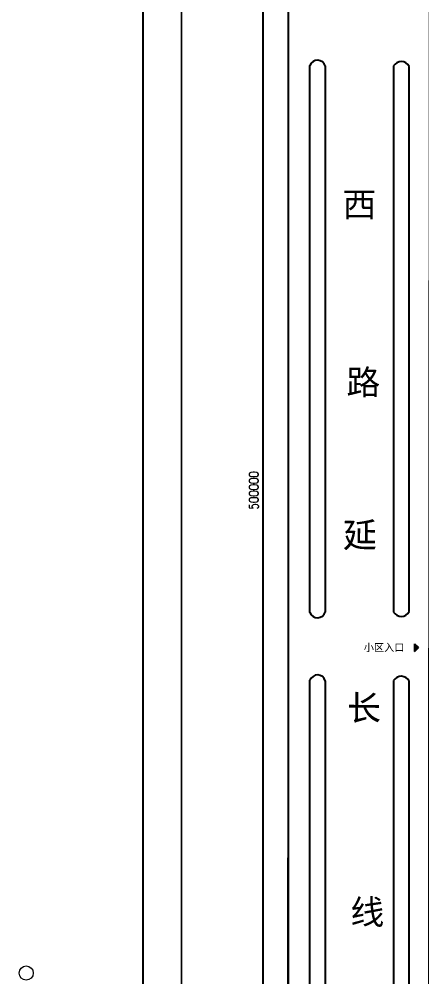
# Model space of a CAD drawing. Extents: x 225694 to 1397201, y -46174 to 794826.
# Drawn here: x 248883 to 378876, y 279695 to 588944 of the extents above; entities that cross this region are included whole.
import ezdxf
from ezdxf.enums import TextEntityAlignment as Align

# ---------------------------------------------------------------- set-up
doc = ezdxf.new("R2010")
doc.units = 0
doc.header["$LTSCALE"] = 0.5
doc.header["$MEASUREMENT"] = 0
for name, color, linetype in [('1', 4, 'Continuous'), ('BZTU', 7, 'Continuous'), ('PUB_DIM', 3, 'Continuous'), ('ZJ', 7, 'Continuous'), ('路', 40, 'Continuous')]:
    doc.layers.add(name, color=color, linetype=linetype)
for name, color, linetype, lineweight in [('border', 7, 'Continuous', 0), ('road', 7, 'Continuous', 0), ('tag', 7, 'Continuous', 0)]:
    doc.layers.add(name, color=color, linetype=linetype, lineweight=lineweight)
doc.styles.add('DIM_FONT', font='SIMPLEX.shx', dxfattribs={"width": 0.8})
doc.styles.add('等线体', font='')
doc.styles.get('等线体').set_extended_font_data('黑体')
doc.dimstyles.new('DIMN1000', dxfattribs={"dimscale": 10, "dimtxt": 300, "dimasz": 100, "dimexe": 250, "dimexo": 300, "dimgap": 150, "dimtad": 1, "dimdec": 0, "dimzin": 0, "dimdsep": 46, "dimtxsty": 'DIM_FONT', "dimcen": 0.09, "dimclrt": 7, "dimazin": 2, "dimtfac": 1, "dimtdec": 0, "dimtix": 1, "dimtmove": 2, "dimatfit": 3, "dimfxl": 1, "dimtolj": 1, "dimtzin": 0, "dimarcsym": 0})

# ---------------------------------------------------------------- blocks, each defined once
blk = doc.blocks.new('_ArchTick')
at = {"color": 0, "linetype": 'ByBlock'}
blk.add_lwpolyline([(-0.5, -0.5, 0.4, 0.4, 0), (0.5, 0.5, 0.4, 0.4, 0)], format="xyseb", dxfattribs=at)
blk = doc.blocks.new('*U83')
at = {"color": 0, "lineweight": -2}
for p, q in [((345439, 686789), (325127, 686789)), ((327627, 186789), (327627, 686789)), ((327627, 186789), (327627, 686789)), ((345439, 186789), (325127, 186789))]:
    blk.add_line(p, q, dxfattribs=at)
at = {"layer": 'DEFPOINTS', "color": 0}
for p in [(348439, 686789), (348439, 186789)]:
    blk.add_point(p, dxfattribs=at)
at = {"color": 0, "lineweight": -2, "xscale": 1000, "yscale": 1000, "zscale": 1000}
for p, rotation in [((327627, 686789), 90), ((327627, 186789), 270)]:
    blk.add_blockref('_ArchTick', p, dxfattribs=dict(at, rotation=rotation))
at = {"color": 7, "insert": (324627, 436789), "char_height": 3000, "width": 0.000000001, "attachment_point": 5, "rotation": 90, "style": 'DIM_FONT'}
blk.add_mtext('\\A1;500000', dxfattribs=at)

msp = doc.modelspace()

# ---------------------------------------------------------------- hatches: boundary and pattern name
at = {"layer": '1'}
h = msp.add_hatch(color=7, dxfattribs=at)
h.paths.add_polyline_path([(376537.3, 385999.7), (377749.8, 385999.7), (376537.3, 387253.9)])
h.paths.add_polyline_path([(376537.3, 384745.4), (377749.8, 385999.7), (376537.3, 385999.7)])

# ---------------------------------------------------------------- linework, layer by layer
at = {"layer": 'border', "color": 1}
msp.add_lwpolyline([(878259, -41173.9, 0, 0, 0), (878259, 789826.1, 500, 500, 0), (301259, 789826.1, 500, 500, 0), (301259, -41173.9, 500, 500, 0), (878259, -41173.9, 500, 500, 0)], format="xyseb", dxfattribs=at)
at = {"layer": 'BZTU', "color": 7}
msp.add_line((288759, 794826.1), (288759, -46173.9), dxfattribs=at)
at = {"layer": 'road', "color": 3}
msp.add_lwpolyline([(381011.3, 207734.9), (381486.3, 682878.5), (335725.1, 682780.5), (335681.1, 653247.2), (335545.5, 206635.4)], dxfattribs=at)
at = {"layer": 'tag', "color": 5}
msp.add_circle((251168.5, 280932), 2285.7, dxfattribs=at)
at = {"layer": 'ZJ', "color": 7, "linetype": 'Continuous'}
for p, q in [((376537.3, 387253.9), (376537.3, 384745.4)), ((376537.3, 387253.9), (377749.8, 385999.7)), ((376537.3, 385999.7), (377749.8, 385999.7)), ((376537.3, 384745.4), (377749.8, 385999.7))]:
    msp.add_line(p, q, dxfattribs=at)
at = {"layer": '路', "color": 7, "linetype": 'Continuous'}
for p, q in [((335681.1, 669678.5), (335681.1, 209484.4)), ((342769.4, 397356.3), (342769.4, 573966.9)), ((347713.4, 573821.6), (347713.4, 397501.6)), ((369768.1, 573828.3), (369768.1, 397494.9)), ((374759.6, 397621.5), (374759.6, 573701.6)), ((342769.4, 213176.5), (342769.4, 375474.6)), ((347713.4, 375329.3), (347713.4, 213321.9)), ((369768.1, 375336), (369768.1, 213315.1)), ((374759.6, 213441.8), (374759.6, 375209.3))]:
    msp.add_line(p, q, dxfattribs=at)
for centre, radius, start, end in [((345216.7, 573054), 2612, 17.08976, 159.542876), ((372228.9, 572389.6), 2850.6, 27.405539, 149.686692), ((345216.7, 398269.2), 2612, 200.457124, 342.91024), ((345216.7, 398269.2), 2612, 200.457124, 342.91024), ((372228.9, 398933.6), 2850.6, 210.313308, 332.594461), ((372228.9, 398933.6), 2850.6, 210.313308, 332.594461), ((345216.7, 374561.7), 2612, 17.08976, 159.542876), ((345216.7, 374561.7), 2612, 17.08976, 159.542876), ((372228.9, 373897.2), 2850.6, 27.405539, 149.686692), ((372228.9, 373897.2), 2850.6, 27.405539, 149.686692)]:
    msp.add_arc(centre, radius, start, end, dxfattribs=at)

# ---------------------------------------------------------------- texts
at = {"layer": 'ZJ', "color": 7, "linetype": 'Continuous', "style": '等线体'}
for s, height, p in [('西', 8000, (358717.4, 528918.8)), ('路', 8000, (359993.3, 471876.6)), ('延', 8000, (358903, 422488.6)), ('小区入口', 2400, (366683.8, 386076.6)), ('长', 8000, (360206.9, 366712.9)), ('线', 8000, (361287.2, 300806.2))]:
    msp.add_text(s, height=height, dxfattribs=at).set_placement(p, align=Align.MIDDLE)
for s, p in [('延', (358903, 422488.6)), ('长', (360206.9, 366712.9))]:
    msp.add_text(s, height=8000, rotation=358.735354, dxfattribs=at).set_placement(p, align=Align.MIDDLE)

# ---------------------------------------------------------------- dimensions: what is measured, and where the dimension line sits
at = {"layer": 'PUB_DIM', "color": 7}
dim = msp.add_aligned_dim(p1=(348438.7, 186788.9), p2=(348438.7, 686788.5), distance=20812.1, dimstyle='DIMN1000', dxfattribs=at)
dim.commit()
dim.dimension.update_dxf_attribs({"geometry": '*U83', "text_midpoint": (324626.6, 436788.7)})

doc.saveas('drawing.dxf')
